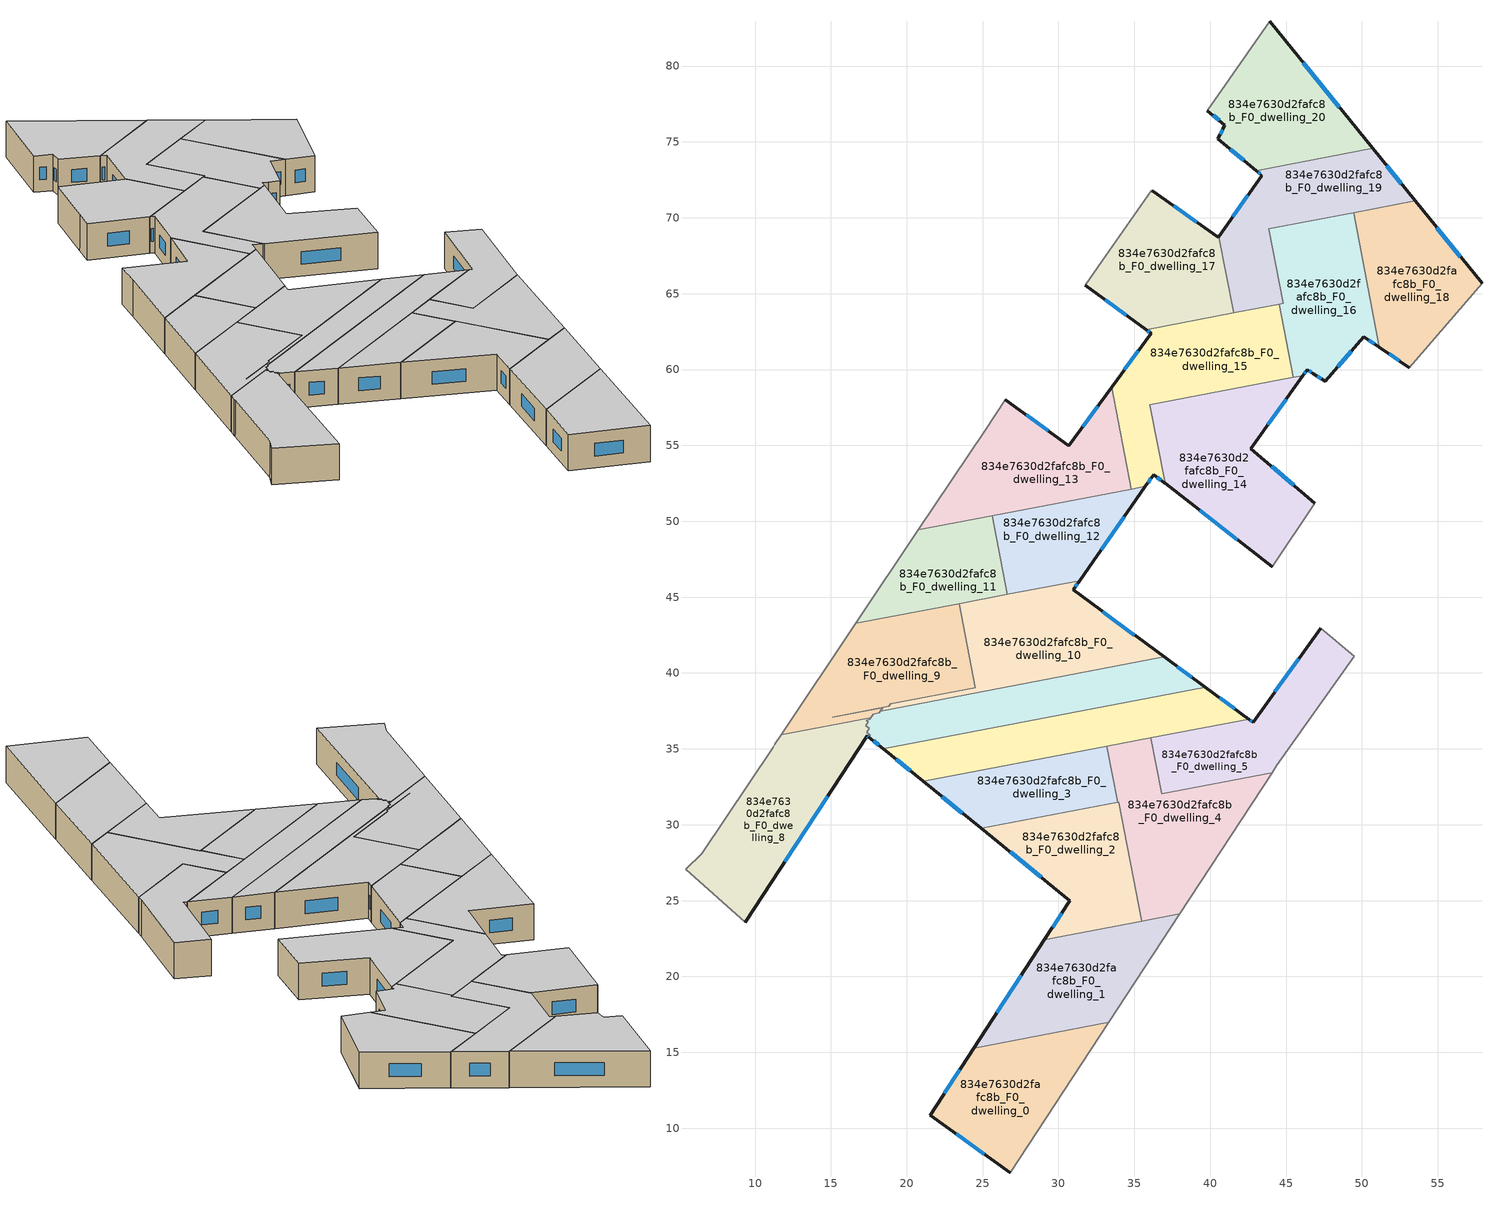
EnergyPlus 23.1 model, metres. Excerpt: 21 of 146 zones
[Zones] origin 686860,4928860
834e7630d2fafc8b_F0_dwelling_0
 floor ground (EU_floor_Construction): 33.31,16.98 26.82,7.06 21.54,10.86 24.41,15.28 z0
 wall outside (EU_wall_Construction): 24.41,15.28 21.54,10.86 26.82,7.06 z0:3
 wall to 834e7630d2fafc8b_F0_dwelling_1 (EU_wall_Construction): 33.31,16.98 24.41,15.28 z0:3
 wall adiabatic (EU_wall_Construction): 26.82,7.06 33.31,16.98 z0:3
 window (EU_Window_Construction): 23.26,9.63 25.1,8.3 / 23.48,13.84 22.47,12.3 z0.98:2.02
 ceiling to 834e7630d2fafc8b_F1_dwelling_0 (EU_floor_Construction): 26.82,7.06 33.31,16.98 24.41,15.28 21.54,10.86 z3
834e7630d2fafc8b_F0_dwelling_1
 floor ground (EU_floor_Construction): 37.99,24.13 33.31,16.98 24.41,15.28 29.07,22.42 z0
 wall outside (EU_wall_Construction): 29.07,22.42 24.41,15.28 z0:3
 wall adiabatic (EU_wall_Construction): 33.31,16.98 37.99,24.13 z0:3
 wall to 834e7630d2fafc8b_F0_dwelling_2 (EU_wall_Construction): 35.47,23.65 29.07,22.42 z0:3
 wall to 834e7630d2fafc8b_F0_dwelling_4 (EU_wall_Construction): 37.99,24.13 35.47,23.65 z0:3
 window (EU_Window_Construction): 27.55,20.1 25.93,17.6 z0.98:2.02
 ceiling to 834e7630d2fafc8b_F1_dwelling_1 (EU_floor_Construction): 33.31,16.98 37.99,24.13 29.07,22.42 24.41,15.28 z3
834e7630d2fafc8b_F0_dwelling_10
 floor ground (EU_floor_Construction): 36.95,41.07 18.26,37.49 18.42,37.72 15.1,37.08 18.83,37.8 18.94,37.97 24.52,39.04 23.46,44.57 31.39,46.09 30.96,45.47 z0
 wall outside (EU_wall_Construction): 36.95,41.07 30.96,45.47 31.39,46.09 z0:3
 wall to 834e7630d2fafc8b_F0_dwelling_9 (EU_wall_Construction): 23.46,44.57 24.52,39.04 18.94,37.97 18.83,37.8 15.1,37.08 18.42,37.72 18.26,37.49 z0:3
 wall to 834e7630d2fafc8b_F0_dwelling_7 (EU_wall_Construction): 18.26,37.49 36.95,41.07 z0:3
 wall to 834e7630d2fafc8b_F0_dwelling_12 (EU_wall_Construction): 31.39,46.09 26.63,45.18 z0:3
 wall to 834e7630d2fafc8b_F0_dwelling_11 (EU_wall_Construction): 26.63,45.18 23.46,44.57 z0:3
 window (EU_Window_Construction): 31.1,45.67 31.25,45.89 / 35,42.5 32.91,44.04 z0.98:2.02
 ceiling to 834e7630d2fafc8b_F1_dwelling_10 (EU_floor_Construction): 36.95,41.07 30.96,45.47 31.39,46.09 23.46,44.57 24.52,39.04 18.94,37.97 18.83,37.8 15.1,37.08 18.42,37.72 18.26,37.49 z3
834e7630d2fafc8b_F0_dwelling_11
 floor ground (EU_floor_Construction): 25.64,50.37 26.63,45.18 16.65,43.27 20.77,49.43 z0
 wall adiabatic (EU_wall_Construction): 20.77,49.43 16.65,43.27 z0:3
 wall to 834e7630d2fafc8b_F0_dwelling_12 (EU_wall_Construction): 26.63,45.18 25.64,50.37 z0:3
 wall to 834e7630d2fafc8b_F0_dwelling_9 (EU_wall_Construction): 16.65,43.27 23.46,44.57 z0:3
 wall to 834e7630d2fafc8b_F0_dwelling_13 (EU_wall_Construction): 25.64,50.37 20.77,49.43 z0:3
 ceiling to 834e7630d2fafc8b_F1_dwelling_11 (EU_floor_Construction): 26.63,45.18 25.64,50.37 20.77,49.43 16.65,43.27 z3
834e7630d2fafc8b_F0_dwelling_12
 floor ground (EU_floor_Construction): 35.73,52.3 31.39,46.09 26.63,45.18 25.64,50.37 z0
 wall outside (EU_wall_Construction): 31.39,46.09 35.73,52.3 z0:3
 wall to 834e7630d2fafc8b_F0_dwelling_15 (EU_wall_Construction): 35.73,52.3 34.78,52.12 z0:3
 wall to 834e7630d2fafc8b_F0_dwelling_13 (EU_wall_Construction): 34.79,52.12 25.64,50.37 z0:3
 window (EU_Window_Construction): 32.8,48.11 34.32,50.28 z0.98:2.02
 ceiling to 834e7630d2fafc8b_F1_dwelling_12 (EU_floor_Construction): 31.39,46.09 35.73,52.3 25.64,50.37 26.63,45.18 z3
834e7630d2fafc8b_F0_dwelling_13
 floor ground (EU_floor_Construction): 33.5,58.83 34.79,52.12 20.77,49.43 25.16,56 26.5,58.02 30.69,54.97 z0
 wall outside (EU_wall_Construction): 33.5,58.83 30.69,54.97 26.5,58.02 z0:3
 wall adiabatic (EU_wall_Construction): 26.5,58.02 25.16,56 20.77,49.43 z0:3
 wall to 834e7630d2fafc8b_F0_dwelling_15 (EU_wall_Construction): 34.79,52.12 33.5,58.83 z0:3
 window (EU_Window_Construction): 29.33,55.96 27.86,57.03 / 32.59,57.57 31.6,56.23 z0.98:2.02
 ceiling to 834e7630d2fafc8b_F1_dwelling_13 (EU_floor_Construction): 34.79,52.12 33.5,58.83 30.69,54.97 26.5,58.02 25.16,56 20.77,49.43 z3
834e7630d2fafc8b_F0_dwelling_14
 floor ground (EU_floor_Construction): 46.11,59.6 42.68,54.79 46.88,51.18 44.09,47.01 37.02,52.49 36.03,57.67 z0
 wall outside (EU_wall_Construction): 37.02,52.49 44.09,47.01 / 46.88,51.18 42.68,54.79 46.11,59.6 z0:3
 wall adiabatic (EU_wall_Construction): 44.09,47.01 46.88,51.18 z0:3
 wall to 834e7630d2fafc8b_F0_dwelling_15 (EU_wall_Construction): 45.48,59.48 36.03,57.67 37.02,52.49 z0:3
 wall to 834e7630d2fafc8b_F0_dwelling_16 (EU_wall_Construction): 46.11,59.6 45.48,59.48 z0:3
 window (EU_Window_Construction): 39.32,50.71 41.79,48.79 / 43.79,56.35 44.99,58.04 / 45.51,52.36 44.04,53.62 z0.98:2.02
 ceiling to 834e7630d2fafc8b_F1_dwelling_14 (EU_floor_Construction): 44.09,47.01 46.88,51.18 42.68,54.79 46.11,59.6 36.03,57.67 37.02,52.49 z3
834e7630d2fafc8b_F0_dwelling_15
 floor ground (EU_floor_Construction): 44.55,64.31 45.48,59.48 36.03,57.67 37.02,52.49 36.96,52.53 36.27,53.07 35.73,52.3 34.79,52.12 33.5,58.83 36.1,62.39 35.77,62.63 z0
 wall outside (EU_wall_Construction): 35.73,52.3 36.27,53.07 36.96,52.53 37.02,52.49 / 35.77,62.63 36.1,62.39 33.5,58.83 z0:3
 wall to 834e7630d2fafc8b_F0_dwelling_16 (EU_wall_Construction): 45.48,59.48 44.55,64.31 z0:3
 wall to 834e7630d2fafc8b_F0_dwelling_17 (EU_wall_Construction): 41.53,63.73 35.77,62.63 z0:3
 wall to 834e7630d2fafc8b_F0_dwelling_19 (EU_wall_Construction): 44.55,64.31 41.73,63.77 41.53,63.73 z0:3
 window (EU_Window_Construction): 36.49,52.9 36.74,52.71 / 35.9,52.55 36.09,52.82 / 35.25,61.23 34.35,59.99 / 35.88,62.55 35.99,62.47 z0.98:2.02
 ceiling to 834e7630d2fafc8b_F1_dwelling_15 (EU_floor_Construction): 45.48,59.48 44.55,64.31 35.77,62.63 36.1,62.39 33.5,58.83 34.79,52.12 35.73,52.3 36.27,53.07 36.96,52.53 37.02,52.49 36.03,57.67 z3
834e7630d2fafc8b_F0_dwelling_16
 floor ground (EU_floor_Construction): 49.45,70.33 51.15,61.46 50.13,62.15 47.58,59.22 46.8,59.73 46.39,59.99 46.11,59.6 45.48,59.48 44.55,64.31 44.8,64.36 43.86,69.26 z0
 wall outside (EU_wall_Construction): 46.11,59.6 46.39,59.99 46.8,59.73 47.58,59.22 50.13,62.15 51.15,61.46 z0:3
 wall to 834e7630d2fafc8b_F0_dwelling_18 (EU_wall_Construction): 51.15,61.46 49.45,70.33 z0:3
 wall to 834e7630d2fafc8b_F0_dwelling_19 (EU_wall_Construction): 49.45,70.33 43.86,69.26 44.8,64.36 44.55,64.31 z0:3
 window (EU_Window_Construction): 50.46,61.93 50.82,61.68 / 48.41,60.17 49.3,61.2 / 47.05,59.56 47.32,59.39 / 46.52,59.91 46.66,59.82 / 46.2,59.73 46.3,59.86 z0.98:2.02
 ceiling to 834e7630d2fafc8b_F1_dwelling_16 (EU_floor_Construction): 51.15,61.46 49.45,70.33 43.86,69.26 44.8,64.36 44.55,64.31 45.48,59.48 46.11,59.6 46.39,59.99 46.8,59.73 47.58,59.22 50.13,62.15 z3
834e7630d2fafc8b_F0_dwelling_17
 floor ground (EU_floor_Construction): 40.57,68.76 41.53,63.73 35.77,62.63 31.77,65.55 32.9,67.16 36.11,71.77 36.14,71.81 36.18,71.78 40.54,68.71 z0
 wall outside (EU_wall_Construction): 40.57,68.76 40.54,68.71 36.18,71.78 / 31.77,65.55 35.77,62.63 z0:3
 wall adiabatic (EU_wall_Construction): 36.18,71.78 36.14,71.81 36.11,71.77 32.9,67.16 31.77,65.55 z0:3
 wall to 834e7630d2fafc8b_F0_dwelling_19 (EU_wall_Construction): 41.53,63.73 40.57,68.76 z0:3
 window (EU_Window_Construction): 39.12,69.71 37.6,70.78 / 33.07,64.6 34.47,63.58 z0.98:2.02
 ceiling to 834e7630d2fafc8b_F1_dwelling_17 (EU_floor_Construction): 41.53,63.73 40.57,68.76 40.54,68.71 36.18,71.78 36.14,71.81 36.11,71.77 32.9,67.16 31.77,65.55 35.77,62.63 z3
834e7630d2fafc8b_F0_dwelling_18
 floor ground (EU_floor_Construction): 53.51,71.11 57.91,65.67 53.1,60.13 51.15,61.46 49.45,70.33 z0
 wall outside (EU_wall_Construction): 51.15,61.46 53.1,60.13 / 57.91,65.67 53.51,71.11 z0:3
 wall adiabatic (EU_wall_Construction): 53.1,60.13 57.91,65.67 z0:3
 wall to 834e7630d2fafc8b_F0_dwelling_19 (EU_wall_Construction): 53.51,71.11 49.45,70.33 z0:3
 window (EU_Window_Construction): 51.78,61.03 52.46,60.56 / 56.48,67.44 54.94,69.34 z0.98:2.02
 ceiling to 834e7630d2fafc8b_F1_dwelling_18 (EU_floor_Construction): 53.1,60.13 57.91,65.67 53.51,71.11 49.45,70.33 51.15,61.46 z3
834e7630d2fafc8b_F0_dwelling_19
 floor ground (EU_floor_Construction): 50.71,74.57 53.51,71.11 43.86,69.26 44.8,64.36 41.73,63.77 41.53,63.73 40.57,68.76 43.41,72.78 43.03,73.1 z0
 wall outside (EU_wall_Construction): 43.03,73.1 43.41,72.78 40.57,68.76 / 53.51,71.11 50.71,74.57 z0:3
 wall to 834e7630d2fafc8b_F0_dwelling_20 (EU_wall_Construction): 50.71,74.57 43.03,73.1 z0:3
 window (EU_Window_Construction): 43.16,72.99 43.29,72.88 / 52.6,72.23 51.62,73.44 / 42.49,71.47 41.49,70.07 z0.98:2.02
 ceiling to 834e7630d2fafc8b_F1_dwelling_19 (EU_floor_Construction): 53.51,71.11 50.71,74.57 43.03,73.1 43.41,72.78 40.57,68.76 41.53,63.73 41.73,63.77 44.8,64.36 43.86,69.26 z3
834e7630d2fafc8b_F0_dwelling_2
 floor ground (EU_floor_Construction): 33.97,31.5 35.47,23.65 29.07,22.42 30.75,25 24.9,29.76 z0
 wall outside (EU_wall_Construction): 24.9,29.76 30.75,25 29.07,22.42 z0:3
 wall to 834e7630d2fafc8b_F0_dwelling_4 (EU_wall_Construction): 35.47,23.65 33.97,31.5 33.89,31.48 z0:3
 wall to 834e7630d2fafc8b_F0_dwelling_3 (EU_wall_Construction): 33.89,31.48 24.9,29.76 z0:3
 window (EU_Window_Construction): 30.2,24.16 29.61,23.26 / 26.8,28.21 28.85,26.55 z0.98:2.02
 ceiling to 834e7630d2fafc8b_F1_dwelling_2 (EU_floor_Construction): 35.47,23.65 33.97,31.5 24.9,29.76 30.75,25 29.07,22.42 z3
834e7630d2fafc8b_F0_dwelling_20
 floor ground (EU_floor_Construction): 43.93,82.95 50.71,74.57 43.03,73.1 40.51,75.21 40.96,76.1 39.81,77.06 z0
 wall outside (EU_wall_Construction): 50.71,74.57 43.93,82.95 / 39.81,77.06 40.96,76.1 40.51,75.21 43.03,73.1 z0:3
 wall adiabatic (EU_wall_Construction): 43.93,82.95 39.81,77.06 z0:3
 window (EU_Window_Construction): 48.51,77.29 46.13,80.23 / 41.33,74.52 42.21,73.78 / 40.81,75.81 40.66,75.5 / 40.18,76.75 40.59,76.41 z0.98:2.02
 ceiling to 834e7630d2fafc8b_F1_dwelling_20 (EU_floor_Construction): 50.71,74.57 43.93,82.95 39.81,77.06 40.96,76.1 40.51,75.21 43.03,73.1 z3
834e7630d2fafc8b_F0_dwelling_3
 floor ground (EU_floor_Construction): 33.19,35.17 33.89,31.48 24.9,29.76 21.1,32.85 z0
 wall outside (EU_wall_Construction): 21.1,32.85 24.9,29.76 z0:3
 wall to 834e7630d2fafc8b_F0_dwelling_4 (EU_wall_Construction): 33.89,31.48 33.19,35.17 z0:3
 wall to 834e7630d2fafc8b_F0_dwelling_6 (EU_wall_Construction): 33.19,35.17 21.1,32.85 z0:3
 window (EU_Window_Construction): 22.34,31.85 23.67,30.77 z0.98:2.02
 ceiling to 834e7630d2fafc8b_F1_dwelling_3 (EU_floor_Construction): 33.89,31.48 33.19,35.17 21.1,32.85 24.9,29.76 z3
834e7630d2fafc8b_F0_dwelling_4
 floor ground (EU_floor_Construction): 44.08,33.43 37.99,24.13 35.47,23.65 33.97,31.5 33.89,31.48 33.19,35.17 36.09,35.72 36.8,32.04 z0
 wall to 834e7630d2fafc8b_F0_dwelling_5 (EU_wall_Construction): 44.08,33.43 36.8,32.04 36.09,35.72 z0:3
 wall adiabatic (EU_wall_Construction): 37.99,24.13 44.08,33.43 z0:3
 wall to 834e7630d2fafc8b_F0_dwelling_6 (EU_wall_Construction): 36.09,35.72 33.19,35.17 z0:3
 ceiling to 834e7630d2fafc8b_F1_dwelling_4 (EU_floor_Construction): 37.99,24.13 44.08,33.43 36.8,32.04 36.09,35.72 33.19,35.17 33.89,31.48 33.97,31.5 35.47,23.65 z3
834e7630d2fafc8b_F0_dwelling_5
 floor ground (EU_floor_Construction): 49.5,41.11 44.4,33.91 44.08,33.43 36.8,32.04 36.09,35.72 42.54,36.96 42.82,36.75 47.27,42.96 z0
 wall outside (EU_wall_Construction): 47.27,42.96 42.82,36.75 42.54,36.96 z0:3
 wall adiabatic (EU_wall_Construction): 44.08,33.43 44.4,33.91 49.5,41.11 47.27,42.96 z0:3
 wall to 834e7630d2fafc8b_F0_dwelling_6 (EU_wall_Construction): 42.54,36.96 36.09,35.72 z0:3
 window (EU_Window_Construction): 42.73,36.82 42.63,36.89 / 45.82,40.94 44.27,38.77 z0.98:2.02
 ceiling to 834e7630d2fafc8b_F1_dwelling_5 (EU_floor_Construction): 44.4,33.91 49.5,41.11 47.27,42.96 42.82,36.75 42.54,36.96 36.09,35.72 36.8,32.04 44.08,33.43 z3
834e7630d2fafc8b_F0_dwelling_6
 floor ground (EU_floor_Construction): 42.54,36.96 21.1,32.85 18.46,35 39.68,39.06 z0
 wall outside (EU_wall_Construction): 42.54,36.96 39.68,39.06 / 18.46,35 21.1,32.85 z0:3
 wall to 834e7630d2fafc8b_F0_dwelling_7 (EU_wall_Construction): 39.68,39.06 18.46,35 z0:3
 window (EU_Window_Construction): 41.61,37.64 40.61,38.38 / 19.32,34.3 20.24,33.55 z0.98:2.02
 ceiling to 834e7630d2fafc8b_F1_dwelling_6 (EU_floor_Construction): 42.54,36.96 39.68,39.06 18.46,35 21.1,32.85 z3
834e7630d2fafc8b_F0_dwelling_7
 floor ground (EU_floor_Construction): 39.68,39.06 18.46,35 17.51,35.78 17.59,35.9 17.35,36.09 17.52,36.35 17.29,36.54 17.45,36.79 17.32,36.9 17.55,36.94 17.78,37.29 18.19,37.37 18.26,37.49 36.95,41.07 z0
 wall outside (EU_wall_Construction): 39.68,39.06 36.95,41.07 / 17.51,35.78 18.46,35 z0:3
 wall to 834e7630d2fafc8b_F0_dwelling_8 (EU_wall_Construction): 17.63,37.06 17.55,36.94 17.32,36.9 17.45,36.79 17.29,36.54 17.52,36.35 17.35,36.09 17.59,35.9 17.51,35.78 z0:3
 wall to 834e7630d2fafc8b_F0_dwelling_9 (EU_wall_Construction): 18.26,37.49 18.19,37.37 17.78,37.29 17.63,37.06 z0:3
 window (EU_Window_Construction): 38.79,39.71 37.84,40.41 / 17.82,35.52 18.15,35.25 z0.98:2.02
 ceiling to 834e7630d2fafc8b_F1_dwelling_7 (EU_floor_Construction): 39.68,39.06 36.95,41.07 18.26,37.49 18.19,37.37 17.78,37.29 17.55,36.94 17.32,36.9 17.45,36.79 17.29,36.54 17.52,36.35 17.35,36.09 17.59,35.9 17.51,35.78 18.46,35 z3
834e7630d2fafc8b_F0_dwelling_8
 floor ground (EU_floor_Construction): 17.63,37.06 17.55,36.94 17.32,36.9 17.45,36.79 17.29,36.54 17.52,36.35 17.35,36.09 17.59,35.9 17.51,35.78 17.39,35.87 9.36,23.57 5.42,27.07 6.5,28.08 11.2,35.12 11.32,35.29 11.74,35.93 z0
 wall outside (EU_wall_Construction): 9.36,23.57 17.39,35.87 17.51,35.78 z0:3
 wall adiabatic (EU_wall_Construction): 11.74,35.93 11.32,35.29 11.2,35.12 6.5,28.08 5.42,27.07 9.36,23.57 z0:3
 wall to 834e7630d2fafc8b_F0_dwelling_9 (EU_wall_Construction): 17.63,37.06 11.74,35.93 z0:3
 window (EU_Window_Construction): 17.43,35.84 17.47,35.81 / 11.97,27.57 14.78,31.87 z0.98:2.02
 ceiling to 834e7630d2fafc8b_F1_dwelling_8 (EU_floor_Construction): 9.36,23.57 17.39,35.87 17.51,35.78 17.59,35.9 17.35,36.09 17.52,36.35 17.29,36.54 17.45,36.79 17.32,36.9 17.55,36.94 17.63,37.06 11.74,35.93 11.32,35.29 11.2,35.12 6.5,28.08 5.42,27.07 z3
834e7630d2fafc8b_F0_dwelling_9
 floor ground (EU_floor_Construction): 23.46,44.57 24.52,39.04 18.94,37.97 18.83,37.8 15.1,37.08 18.42,37.72 18.19,37.37 17.78,37.29 17.63,37.06 11.74,35.93 16.65,43.27 z0
 wall adiabatic (EU_wall_Construction): 16.65,43.27 11.74,35.93 z0:3
 ceiling to 834e7630d2fafc8b_F1_dwelling_9 (EU_floor_Construction): 24.52,39.04 23.46,44.57 16.65,43.27 11.74,35.93 17.63,37.06 17.78,37.29 18.19,37.37 18.42,37.72 15.1,37.08 18.83,37.8 18.94,37.97 z3
[Building]
EU S2 Campaign: North Axis=0; Terrain=City; Solar Distribution=FullExterior
[Site:Location]
Bologna: Latitude=44.5; Longitude=11.25; Time Zone=1; Elevation=37
[SizingPeriod:WeatherFileDays]
AnnualSizingPeriod: Begin Month=1; Begin Day of Month=1; End Month=12; End Day of Month=31; Day of Week for Start Day=Monday; Use Weather File Daylight Saving Period=No; Use Weather File Rain and Snow Indicators=No
[MATERIAL]
EU_InternalMass_Material: Roughness=MediumRough; Thickness=0.1; Conductivity=1; Density=1800; Specific Heat=900; Thermal Absorptance=0.9; Solar Absorptance=0.7; Visible Absorptance=0.7
[MATERIAL:NOMASS] Roughness=MediumRough; Thermal Absorptance=0.9; Solar Absorptance=0.7; Visible Absorptance=0.7
Name | Thermal Resistance
EU_wall_NoMass | 0.905828
EU_floor_NoMass | 0.67114
[WINDOWMATERIAL:SIMPLEGLAZINGSYSTEM]
EU_Window_SimpleGlazing: UFactor=4.52486; Solar Heat Gain Coefficient=0.85; Visible Transmittance=0.85
[CONSTRUCTION]
EU_wall_Construction: EU_wall_NoMass
EU_floor_Construction: EU_floor_NoMass
EU_Window_Construction: EU_Window_SimpleGlazing
EU_InternalMass_Construction: EU_InternalMass_Material
[ZONE] Type=1; Multiplier=1; Ceiling Height=autocalculate; Floor Area=autocalculate; Part of Total Floor Area=Yes
Name | Volume
834e7630d2fafc8b_F0_dwelling_0 | 167.116
834e7630d2fafc8b_F0_dwelling_1 | 167.156
834e7630d2fafc8b_F0_dwelling_10 | 183.51
834e7630d2fafc8b_F0_dwelling_11; 834e7630d2fafc8b_F0_dwelling_12 | 119.741
834e7630d2fafc8b_F0_dwelling_13 | 192.375
834e7630d2fafc8b_F0_dwelling_14 | 222.408
834e7630d2fafc8b_F0_dwelling_15 | 192.385
834e7630d2fafc8b_F0_dwelling_16 | 164.728
834e7630d2fafc8b_F0_dwelling_17 | 163.993
834e7630d2fafc8b_F0_dwelling_18 | 164.744
834e7630d2fafc8b_F0_dwelling_19 | 170.244
834e7630d2fafc8b_F0_dwelling_2 | 154.222
834e7630d2fafc8b_F0_dwelling_20 | 167.125
834e7630d2fafc8b_F0_dwelling_3 | 120.756
834e7630d2fafc8b_F0_dwelling_4 | 187.524
834e7630d2fafc8b_F0_dwelling_5 | 154.05
834e7630d2fafc8b_F0_dwelling_6 | 169.698
834e7630d2fafc8b_F0_dwelling_7 | 156.286
834e7630d2fafc8b_F0_dwelling_8 | 195.521
834e7630d2fafc8b_F0_dwelling_9 | 176.445
[INTERNALMASS] Construction=EU_InternalMass_Construction
Name | Zone or ZoneList | Surface Area
834e7630d2fafc8b_F0_dwelling_0_EU_InternalMass | 834e7630d2fafc8b_F0_dwelling_0 | 55.7056
834e7630d2fafc8b_F0_dwelling_1_EU_InternalMass | 834e7630d2fafc8b_F0_dwelling_1 | 55.7185
834e7630d2fafc8b_F0_dwelling_2_EU_InternalMass | 834e7630d2fafc8b_F0_dwelling_2 | 51.4087
834e7630d2fafc8b_F0_dwelling_3_EU_InternalMass | 834e7630d2fafc8b_F0_dwelling_3 | 40.2547
834e7630d2fafc8b_F0_dwelling_4_EU_InternalMass | 834e7630d2fafc8b_F0_dwelling_4 | 62.5079
834e7630d2fafc8b_F0_dwelling_5_EU_InternalMass | 834e7630d2fafc8b_F0_dwelling_5 | 51.3481
834e7630d2fafc8b_F0_dwelling_6_EU_InternalMass | 834e7630d2fafc8b_F0_dwelling_6 | 56.5643
834e7630d2fafc8b_F0_dwelling_7_EU_InternalMass | 834e7630d2fafc8b_F0_dwelling_7 | 52.0981
834e7630d2fafc8b_F0_dwelling_8_EU_InternalMass | 834e7630d2fafc8b_F0_dwelling_8 | 65.1701
834e7630d2fafc8b_F0_dwelling_9_EU_InternalMass | 834e7630d2fafc8b_F0_dwelling_9 | 58.8126
834e7630d2fafc8b_F0_dwelling_10_EU_InternalMass | 834e7630d2fafc8b_F0_dwelling_10 | 61.172
834e7630d2fafc8b_F0_dwelling_11_EU_InternalMass | 834e7630d2fafc8b_F0_dwelling_11 | 39.9137
834e7630d2fafc8b_F0_dwelling_12_EU_InternalMass | 834e7630d2fafc8b_F0_dwelling_12 | 39.9132
834e7630d2fafc8b_F0_dwelling_13_EU_InternalMass | 834e7630d2fafc8b_F0_dwelling_13 | 64.1222
834e7630d2fafc8b_F0_dwelling_14_EU_InternalMass | 834e7630d2fafc8b_F0_dwelling_14 | 74.1361
834e7630d2fafc8b_F0_dwelling_15_EU_InternalMass | 834e7630d2fafc8b_F0_dwelling_15 | 64.1271
834e7630d2fafc8b_F0_dwelling_16_EU_InternalMass | 834e7630d2fafc8b_F0_dwelling_16 | 54.9099
834e7630d2fafc8b_F0_dwelling_17_EU_InternalMass | 834e7630d2fafc8b_F0_dwelling_17 | 54.6657
834e7630d2fafc8b_F0_dwelling_18_EU_InternalMass | 834e7630d2fafc8b_F0_dwelling_18 | 54.9152
834e7630d2fafc8b_F0_dwelling_19_EU_InternalMass | 834e7630d2fafc8b_F0_dwelling_19 | 56.7516
834e7630d2fafc8b_F0_dwelling_20_EU_InternalMass | 834e7630d2fafc8b_F0_dwelling_20 | 55.7085
[OTHEREQUIPMENT] Fuel Type=Electricity; Design Level Calculation Method=Watts/Area; Power per Zone Floor Area=1; Fraction Latent=0; Fraction Radiant=0; Fraction Lost=0; Carbon Dioxide Generation Rate=0; EndUse Subcategory=EU_Step8_InternalGains
Name | Zone or ZoneList or Space or SpaceList | Schedule
EU_Step8_InternalGain_834e7630d2fafc8b_F0_dwelling_0_f000 | 834e7630d2fafc8b_F0_dwelling_0 | EU_Step8_GainSchedule_834e7630d2fafc8b_F0_dwelling_0_f000
EU_Step8_InternalGain_834e7630d2fafc8b_F0_dwelling_1_f000 | 834e7630d2fafc8b_F0_dwelling_1 | EU_Step8_GainSchedule_834e7630d2fafc8b_F0_dwelling_1_f000
EU_Step8_InternalGain_834e7630d2fafc8b_F0_dwelling_2_f000 | 834e7630d2fafc8b_F0_dwelling_2 | EU_Step8_GainSchedule_834e7630d2fafc8b_F0_dwelling_2_f000
EU_Step8_InternalGain_834e7630d2fafc8b_F0_dwelling_3_f000 | 834e7630d2fafc8b_F0_dwelling_3 | EU_Step8_GainSchedule_834e7630d2fafc8b_F0_dwelling_3_f000
EU_Step8_InternalGain_834e7630d2fafc8b_F0_dwelling_4_f000 | 834e7630d2fafc8b_F0_dwelling_4 | EU_Step8_GainSchedule_834e7630d2fafc8b_F0_dwelling_4_f000
EU_Step8_InternalGain_834e7630d2fafc8b_F0_dwelling_5_f000 | 834e7630d2fafc8b_F0_dwelling_5 | EU_Step8_GainSchedule_834e7630d2fafc8b_F0_dwelling_5_f000
EU_Step8_InternalGain_834e7630d2fafc8b_F0_dwelling_6_f000 | 834e7630d2fafc8b_F0_dwelling_6 | EU_Step8_GainSchedule_834e7630d2fafc8b_F0_dwelling_6_f000
EU_Step8_InternalGain_834e7630d2fafc8b_F0_dwelling_7_f000 | 834e7630d2fafc8b_F0_dwelling_7 | EU_Step8_GainSchedule_834e7630d2fafc8b_F0_dwelling_7_f000
EU_Step8_InternalGain_834e7630d2fafc8b_F0_dwelling_8_f000 | 834e7630d2fafc8b_F0_dwelling_8 | EU_Step8_GainSchedule_834e7630d2fafc8b_F0_dwelling_8_f000
EU_Step8_InternalGain_834e7630d2fafc8b_F0_dwelling_9_f000 | 834e7630d2fafc8b_F0_dwelling_9 | EU_Step8_GainSchedule_834e7630d2fafc8b_F0_dwelling_9_f000
EU_Step8_InternalGain_834e7630d2fafc8b_F0_dwelling_10_f000 | 834e7630d2fafc8b_F0_dwelling_10 | EU_Step8_GainSchedule_834e7630d2fafc8b_F0_dwelling_10_f000
EU_Step8_InternalGain_834e7630d2fafc8b_F0_dwelling_11_f000 | 834e7630d2fafc8b_F0_dwelling_11 | EU_Step8_GainSchedule_834e7630d2fafc8b_F0_dwelling_11_f000
EU_Step8_InternalGain_834e7630d2fafc8b_F0_dwelling_12_f000 | 834e7630d2fafc8b_F0_dwelling_12 | EU_Step8_GainSchedule_834e7630d2fafc8b_F0_dwelling_12_f000
EU_Step8_InternalGain_834e7630d2fafc8b_F0_dwelling_13_f000 | 834e7630d2fafc8b_F0_dwelling_13 | EU_Step8_GainSchedule_834e7630d2fafc8b_F0_dwelling_13_f000
EU_Step8_InternalGain_834e7630d2fafc8b_F0_dwelling_14_f000 | 834e7630d2fafc8b_F0_dwelling_14 | EU_Step8_GainSchedule_834e7630d2fafc8b_F0_dwelling_14_f000
EU_Step8_InternalGain_834e7630d2fafc8b_F0_dwelling_15_f000 | 834e7630d2fafc8b_F0_dwelling_15 | EU_Step8_GainSchedule_834e7630d2fafc8b_F0_dwelling_15_f000
EU_Step8_InternalGain_834e7630d2fafc8b_F0_dwelling_16_f000 | 834e7630d2fafc8b_F0_dwelling_16 | EU_Step8_GainSchedule_834e7630d2fafc8b_F0_dwelling_16_f000
EU_Step8_InternalGain_834e7630d2fafc8b_F0_dwelling_17_f000 | 834e7630d2fafc8b_F0_dwelling_17 | EU_Step8_GainSchedule_834e7630d2fafc8b_F0_dwelling_17_f000
EU_Step8_InternalGain_834e7630d2fafc8b_F0_dwelling_18_f000 | 834e7630d2fafc8b_F0_dwelling_18 | EU_Step8_GainSchedule_834e7630d2fafc8b_F0_dwelling_18_f000
EU_Step8_InternalGain_834e7630d2fafc8b_F0_dwelling_19_f000 | 834e7630d2fafc8b_F0_dwelling_19 | EU_Step8_GainSchedule_834e7630d2fafc8b_F0_dwelling_19_f000
EU_Step8_InternalGain_834e7630d2fafc8b_F0_dwelling_20_f000 | 834e7630d2fafc8b_F0_dwelling_20 | EU_Step8_GainSchedule_834e7630d2fafc8b_F0_dwelling_20_f000
[ZONEVENTILATION:DESIGNFLOWRATE] Schedule=EU_AlwaysOn; Design Flow Rate Calculation Method=AirChanges/Hour; Air Changes per Hour=0.73129; Ventilation Type=Natural; Fan Pressure Rise=0; Fan Total Efficiency=1; Constant Term Coefficient=1; Temperature Term Coefficient=0; Velocity Term Coefficient=0; Velocity Squared Term Coefficient=0; Minimum Indoor Temperature=-100; Maximum Indoor Temperature=100; Delta Temperature=-100; Minimum Outdoor Temperature=-100; Maximum Outdoor Temperature=100; Maximum Wind Speed=40
Name | Zone or ZoneList or Space or SpaceList
EU_ConstantAir_834e7630d2fafc8b_F0_dwelling_0 | 834e7630d2fafc8b_F0_dwelling_0
EU_ConstantAir_834e7630d2fafc8b_F0_dwelling_1 | 834e7630d2fafc8b_F0_dwelling_1
EU_ConstantAir_834e7630d2fafc8b_F0_dwelling_2 | 834e7630d2fafc8b_F0_dwelling_2
EU_ConstantAir_834e7630d2fafc8b_F0_dwelling_3 | 834e7630d2fafc8b_F0_dwelling_3
EU_ConstantAir_834e7630d2fafc8b_F0_dwelling_4 | 834e7630d2fafc8b_F0_dwelling_4
EU_ConstantAir_834e7630d2fafc8b_F0_dwelling_5 | 834e7630d2fafc8b_F0_dwelling_5
EU_ConstantAir_834e7630d2fafc8b_F0_dwelling_6 | 834e7630d2fafc8b_F0_dwelling_6
EU_ConstantAir_834e7630d2fafc8b_F0_dwelling_7 | 834e7630d2fafc8b_F0_dwelling_7
EU_ConstantAir_834e7630d2fafc8b_F0_dwelling_8 | 834e7630d2fafc8b_F0_dwelling_8
EU_ConstantAir_834e7630d2fafc8b_F0_dwelling_9 | 834e7630d2fafc8b_F0_dwelling_9
EU_ConstantAir_834e7630d2fafc8b_F0_dwelling_10 | 834e7630d2fafc8b_F0_dwelling_10
EU_ConstantAir_834e7630d2fafc8b_F0_dwelling_11 | 834e7630d2fafc8b_F0_dwelling_11
EU_ConstantAir_834e7630d2fafc8b_F0_dwelling_12 | 834e7630d2fafc8b_F0_dwelling_12
EU_ConstantAir_834e7630d2fafc8b_F0_dwelling_13 | 834e7630d2fafc8b_F0_dwelling_13
EU_ConstantAir_834e7630d2fafc8b_F0_dwelling_14 | 834e7630d2fafc8b_F0_dwelling_14
EU_ConstantAir_834e7630d2fafc8b_F0_dwelling_15 | 834e7630d2fafc8b_F0_dwelling_15
EU_ConstantAir_834e7630d2fafc8b_F0_dwelling_16 | 834e7630d2fafc8b_F0_dwelling_16
EU_ConstantAir_834e7630d2fafc8b_F0_dwelling_17 | 834e7630d2fafc8b_F0_dwelling_17
EU_ConstantAir_834e7630d2fafc8b_F0_dwelling_18 | 834e7630d2fafc8b_F0_dwelling_18
EU_ConstantAir_834e7630d2fafc8b_F0_dwelling_19 | 834e7630d2fafc8b_F0_dwelling_19
EU_ConstantAir_834e7630d2fafc8b_F0_dwelling_20 | 834e7630d2fafc8b_F0_dwelling_20
[HVACTEMPLATE:THERMOSTAT] Constant Heating Setpoint=20; Constant Cooling Setpoint=50
EU_HeatOnly_834e7630d2fafc8b_F0_dwelling_0; EU_HeatOnly_834e7630d2fafc8b_F0_dwelling_1; EU_HeatOnly_834e7630d2fafc8b_F0_dwelling_2; EU_HeatOnly_834e7630d2fafc8b_F0_dwelling_3; EU_HeatOnly_834e7630d2fafc8b_F0_dwelling_4; EU_HeatOnly_834e7630d2fafc8b_F0_dwelling_5; EU_HeatOnly_834e7630d2fafc8b_F0_dwelling_6; EU_HeatOnly_834e7630d2fafc8b_F0_dwelling_7; EU_HeatOnly_834e7630d2fafc8b_F0_dwelling_8; EU_HeatOnly_834e7630d2fafc8b_F0_dwelling_9; EU_HeatOnly_834e7630d2fafc8b_F0_dwelling_10; EU_HeatOnly_834e7630d2fafc8b_F0_dwelling_11; EU_HeatOnly_834e7630d2fafc8b_F0_dwelling_12; EU_HeatOnly_834e7630d2fafc8b_F0_dwelling_13; EU_HeatOnly_834e7630d2fafc8b_F0_dwelling_14; EU_HeatOnly_834e7630d2fafc8b_F0_dwelling_15; EU_HeatOnly_834e7630d2fafc8b_F0_dwelling_16; EU_HeatOnly_834e7630d2fafc8b_F0_dwelling_17; EU_HeatOnly_834e7630d2fafc8b_F0_dwelling_18; EU_HeatOnly_834e7630d2fafc8b_F0_dwelling_19; EU_HeatOnly_834e7630d2fafc8b_F0_dwelling_20; EU_HeatOnly_834e7630d2fafc8b_F1_dwelling_0; EU_HeatOnly_834e7630d2fafc8b_F1_dwelling_1; EU_HeatOnly_834e7630d2fafc8b_F1_dwelling_2; EU_HeatOnly_834e7630d2fafc8b_F1_dwelling_3; EU_HeatOnly_834e7630d2fafc8b_F1_dwelling_4; EU_HeatOnly_834e7630d2fafc8b_F1_dwelling_5; EU_HeatOnly_834e7630d2fafc8b_F1_dwelling_6; EU_HeatOnly_834e7630d2fafc8b_F1_dwelling_7; EU_HeatOnly_834e7630d2fafc8b_F1_dwelling_8; EU_HeatOnly_834e7630d2fafc8b_F1_dwelling_9; EU_HeatOnly_834e7630d2fafc8b_F1_dwelling_10; EU_HeatOnly_834e7630d2fafc8b_F1_dwelling_11; EU_HeatOnly_834e7630d2fafc8b_F1_dwelling_12; EU_HeatOnly_834e7630d2fafc8b_F1_dwelling_13; EU_HeatOnly_834e7630d2fafc8b_F1_dwelling_14; EU_HeatOnly_834e7630d2fafc8b_F1_dwelling_15; EU_HeatOnly_834e7630d2fafc8b_F1_dwelling_16; EU_HeatOnly_834e7630d2fafc8b_F1_dwelling_17; EU_HeatOnly_834e7630d2fafc8b_F1_dwelling_18; EU_HeatOnly_834e7630d2fafc8b_F1_dwelling_19; EU_HeatOnly_834e7630d2fafc8b_F1_dwelling_20; EU_HeatOnly_834e7630d2fafc8b_F2_dwelling_0; EU_HeatOnly_834e7630d2fafc8b_F2_dwelling_1; EU_HeatOnly_834e7630d2fafc8b_F2_dwelling_2; EU_HeatOnly_834e7630d2fafc8b_F2_dwelling_3; EU_HeatOnly_834e7630d2fafc8b_F2_dwelling_4; EU_HeatOnly_834e7630d2fafc8b_F2_dwelling_5; EU_HeatOnly_834e7630d2fafc8b_F2_dwelling_6; EU_HeatOnly_834e7630d2fafc8b_F2_dwelling_7; EU_HeatOnly_834e7630d2fafc8b_F2_dwelling_8; EU_HeatOnly_834e7630d2fafc8b_F2_dwelling_9; EU_HeatOnly_834e7630d2fafc8b_F2_dwelling_10; EU_HeatOnly_834e7630d2fafc8b_F2_dwelling_11; EU_HeatOnly_834e7630d2fafc8b_F2_dwelling_12; EU_HeatOnly_834e7630d2fafc8b_F2_dwelling_13; EU_HeatOnly_834e7630d2fafc8b_F2_dwelling_14; EU_HeatOnly_834e7630d2fafc8b_F2_dwelling_15; EU_HeatOnly_834e7630d2fafc8b_F2_dwelling_16; EU_HeatOnly_834e7630d2fafc8b_F2_dwelling_17; EU_HeatOnly_834e7630d2fafc8b_F2_dwelling_18; EU_HeatOnly_834e7630d2fafc8b_F2_dwelling_19; EU_HeatOnly_834e7630d2fafc8b_F2_dwelling_20; EU_HeatOnly_834e7630d2fafc8b_F3_dwelling_0; EU_HeatOnly_834e7630d2fafc8b_F3_dwelling_1; EU_HeatOnly_834e7630d2fafc8b_F3_dwelling_2; EU_HeatOnly_834e7630d2fafc8b_F3_dwelling_3; EU_HeatOnly_834e7630d2fafc8b_F3_dwelling_4; EU_HeatOnly_834e7630d2fafc8b_F3_dwelling_5; EU_HeatOnly_834e7630d2fafc8b_F3_dwelling_6; EU_HeatOnly_834e7630d2fafc8b_F3_dwelling_7; EU_HeatOnly_834e7630d2fafc8b_F3_dwelling_8; EU_HeatOnly_834e7630d2fafc8b_F3_dwelling_9; EU_HeatOnly_834e7630d2fafc8b_F3_dwelling_10; EU_HeatOnly_834e7630d2fafc8b_F3_dwelling_11; EU_HeatOnly_834e7630d2fafc8b_F3_dwelling_12; EU_HeatOnly_834e7630d2fafc8b_F3_dwelling_13; EU_HeatOnly_834e7630d2fafc8b_F3_dwelling_14; EU_HeatOnly_834e7630d2fafc8b_F3_dwelling_15; EU_HeatOnly_834e7630d2fafc8b_F3_dwelling_16; EU_HeatOnly_834e7630d2fafc8b_F3_dwelling_17; EU_HeatOnly_834e7630d2fafc8b_F3_dwelling_18; EU_HeatOnly_834e7630d2fafc8b_F3_dwelling_19; EU_HeatOnly_834e7630d2fafc8b_F3_dwelling_20; EU_HeatOnly_834e7630d2fafc8b_F4_dwelling_0; EU_HeatOnly_834e7630d2fafc8b_F4_dwelling_1; EU_HeatOnly_834e7630d2fafc8b_F4_dwelling_2; EU_HeatOnly_834e7630d2fafc8b_F4_dwelling_3; EU_HeatOnly_834e7630d2fafc8b_F4_dwelling_4; EU_HeatOnly_834e7630d2fafc8b_F4_dwelling_5; EU_HeatOnly_834e7630d2fafc8b_F4_dwelling_6; EU_HeatOnly_834e7630d2fafc8b_F4_dwelling_7; EU_HeatOnly_834e7630d2fafc8b_F4_dwelling_8; EU_HeatOnly_834e7630d2fafc8b_F4_dwelling_9; EU_HeatOnly_834e7630d2fafc8b_F4_dwelling_10; EU_HeatOnly_834e7630d2fafc8b_F4_dwelling_11; EU_HeatOnly_834e7630d2fafc8b_F4_dwelling_12; EU_HeatOnly_834e7630d2fafc8b_F4_dwelling_13; EU_HeatOnly_834e7630d2fafc8b_F4_dwelling_14; EU_HeatOnly_834e7630d2fafc8b_F4_dwelling_15; EU_HeatOnly_834e7630d2fafc8b_F4_dwelling_16; EU_HeatOnly_834e7630d2fafc8b_F4_dwelling_17; EU_HeatOnly_834e7630d2fafc8b_F4_dwelling_18; EU_HeatOnly_834e7630d2fafc8b_F4_dwelling_19; EU_HeatOnly_834e7630d2fafc8b_F4_dwelling_20; EU_HeatOnly_834e7630d2fafc8b_F5_dwelling_0; EU_HeatOnly_834e7630d2fafc8b_F5_dwelling_1; EU_HeatOnly_834e7630d2fafc8b_F5_dwelling_2; EU_HeatOnly_834e7630d2fafc8b_F5_dwelling_3; EU_HeatOnly_834e7630d2fafc8b_F5_dwelling_4; EU_HeatOnly_834e7630d2fafc8b_F5_dwelling_5; EU_HeatOnly_834e7630d2fafc8b_F5_dwelling_6; EU_HeatOnly_834e7630d2fafc8b_F5_dwelling_7; EU_HeatOnly_834e7630d2fafc8b_F5_dwelling_8; EU_HeatOnly_834e7630d2fafc8b_F5_dwelling_9; EU_HeatOnly_834e7630d2fafc8b_F5_dwelling_10; EU_HeatOnly_834e7630d2fafc8b_F5_dwelling_11; EU_HeatOnly_834e7630d2fafc8b_F5_dwelling_12; EU_HeatOnly_834e7630d2fafc8b_F5_dwelling_13; EU_HeatOnly_834e7630d2fafc8b_F5_dwelling_14; EU_HeatOnly_834e7630d2fafc8b_F5_dwelling_15; EU_HeatOnly_834e7630d2fafc8b_F5_dwelling_16; EU_HeatOnly_834e7630d2fafc8b_F5_dwelling_17; EU_HeatOnly_834e7630d2fafc8b_F5_dwelling_18; EU_HeatOnly_834e7630d2fafc8b_F5_dwelling_19; EU_HeatOnly_834e7630d2fafc8b_F5_dwelling_20; EU_HeatOnly_834e7630d2fafc8b_F6_dwelling_0; EU_HeatOnly_834e7630d2fafc8b_F6_dwelling_1; EU_HeatOnly_834e7630d2fafc8b_F6_dwelling_2; EU_HeatOnly_834e7630d2fafc8b_F6_dwelling_3; EU_HeatOnly_834e7630d2fafc8b_F6_dwelling_4; EU_HeatOnly_834e7630d2fafc8b_F6_dwelling_5; EU_HeatOnly_834e7630d2fafc8b_F6_dwelling_6; EU_HeatOnly_834e7630d2fafc8b_F6_dwelling_7; EU_HeatOnly_834e7630d2fafc8b_F6_dwelling_8; EU_HeatOnly_834e7630d2fafc8b_F6_dwelling_9; EU_HeatOnly_834e7630d2fafc8b_F6_dwelling_10; EU_HeatOnly_834e7630d2fafc8b_F6_dwelling_11; EU_HeatOnly_834e7630d2fafc8b_F6_dwelling_12; EU_HeatOnly_834e7630d2fafc8b_F6_dwelling_13; EU_HeatOnly_834e7630d2fafc8b_F6_dwelling_14; EU_HeatOnly_834e7630d2fafc8b_F6_dwelling_15; EU_HeatOnly_834e7630d2fafc8b_F6_dwelling_16; EU_HeatOnly_834e7630d2fafc8b_F6_dwelling_17; EU_HeatOnly_834e7630d2fafc8b_F6_dwelling_18; EU_HeatOnly_834e7630d2fafc8b_F6_dwelling_19
[HVACTEMPLATE:ZONE:IDEALLOADSAIRSYSTEM] System Availability Schedule=EU_AlwaysOn; Maximum Heating Supply Air Temperature=50; Minimum Cooling Supply Air Temperature=13; Maximum Heating Supply Air Humidity Ratio=0.0156; Minimum Cooling Supply Air Humidity Ratio=0.0077; Heating Limit=NoLimit; Cooling Limit=NoLimit; Heating Availability Schedule=EU_AlwaysOn; Cooling Availability Schedule=EU_CoolingOff; Dehumidification Control Type=ConstantSensibleHeatRatio; Cooling Sensible Heat Ratio=0.7; Dehumidification Setpoint=60; Humidification Control Type=None; Humidification Setpoint=30; Outdoor Air Method=None; Outdoor Air Flow Rate per Person=0.00944; Outdoor Air Flow Rate per Zone Floor Area=0; Outdoor Air Flow Rate per Zone=0; Demand Controlled Ventilation Type=None; Outdoor Air Economizer Type=NoEconomizer; Heat Recovery Type=None; Sensible Heat Recovery Effectiveness=0.7; Latent Heat Recovery Effectiveness=0.65
Name | Template Thermostat
834e7630d2fafc8b_F0_dwelling_0 | EU_HeatOnly_834e7630d2fafc8b_F0_dwelling_0
834e7630d2fafc8b_F0_dwelling_1 | EU_HeatOnly_834e7630d2fafc8b_F0_dwelling_1
834e7630d2fafc8b_F0_dwelling_2 | EU_HeatOnly_834e7630d2fafc8b_F0_dwelling_2
834e7630d2fafc8b_F0_dwelling_3 | EU_HeatOnly_834e7630d2fafc8b_F0_dwelling_3
834e7630d2fafc8b_F0_dwelling_4 | EU_HeatOnly_834e7630d2fafc8b_F0_dwelling_4
834e7630d2fafc8b_F0_dwelling_5 | EU_HeatOnly_834e7630d2fafc8b_F0_dwelling_5
834e7630d2fafc8b_F0_dwelling_6 | EU_HeatOnly_834e7630d2fafc8b_F0_dwelling_6
834e7630d2fafc8b_F0_dwelling_7 | EU_HeatOnly_834e7630d2fafc8b_F0_dwelling_7
834e7630d2fafc8b_F0_dwelling_8 | EU_HeatOnly_834e7630d2fafc8b_F0_dwelling_8
834e7630d2fafc8b_F0_dwelling_9 | EU_HeatOnly_834e7630d2fafc8b_F0_dwelling_9
834e7630d2fafc8b_F0_dwelling_10 | EU_HeatOnly_834e7630d2fafc8b_F0_dwelling_10
834e7630d2fafc8b_F0_dwelling_11 | EU_HeatOnly_834e7630d2fafc8b_F0_dwelling_11
834e7630d2fafc8b_F0_dwelling_12 | EU_HeatOnly_834e7630d2fafc8b_F0_dwelling_12
834e7630d2fafc8b_F0_dwelling_13 | EU_HeatOnly_834e7630d2fafc8b_F0_dwelling_13
834e7630d2fafc8b_F0_dwelling_14 | EU_HeatOnly_834e7630d2fafc8b_F0_dwelling_14
834e7630d2fafc8b_F0_dwelling_15 | EU_HeatOnly_834e7630d2fafc8b_F0_dwelling_15
834e7630d2fafc8b_F0_dwelling_16 | EU_HeatOnly_834e7630d2fafc8b_F0_dwelling_16
834e7630d2fafc8b_F0_dwelling_17 | EU_HeatOnly_834e7630d2fafc8b_F0_dwelling_17
834e7630d2fafc8b_F0_dwelling_18 | EU_HeatOnly_834e7630d2fafc8b_F0_dwelling_18
834e7630d2fafc8b_F0_dwelling_19 | EU_HeatOnly_834e7630d2fafc8b_F0_dwelling_19
834e7630d2fafc8b_F0_dwelling_20 | EU_HeatOnly_834e7630d2fafc8b_F0_dwelling_20
[SIZING:ZONE] Zone Cooling Design Supply Air Temperature Input Method=SupplyAirTemperature; Zone Cooling Design Supply Air Temperature=13; Zone Heating Design Supply Air Temperature Input Method=SupplyAirTemperature; Zone Heating Design Supply Air Temperature=50; Zone Cooling Design Supply Air Humidity Ratio=0.008; Zone Heating Design Supply Air Humidity Ratio=0.008; Cooling Design Air Flow Method=DesignDay; Cooling Design Air Flow Rate=0; Cooling Minimum Air Flow per Zone Floor Area=0.000762; Cooling Minimum Air Flow=0; Cooling Minimum Air Flow Fraction=0.2; Heating Design Air Flow Method=DesignDay; Heating Design Air Flow Rate=0; Heating Maximum Air Flow per Zone Floor Area=0.002032; Heating Maximum Air Flow=0.141576; Heating Maximum Air Flow Fraction=0.3; Account for Dedicated Outdoor Air System=No; Dedicated Outdoor Air System Control Strategy=NeutralSupplyAir; Dedicated Outdoor Air Low Setpoint Temperature for Design=autosize; Dedicated Outdoor Air High Setpoint Temperature for Design=autosize; Zone Load Sizing Method=Sensible Load Only No Latent Load; Zone Latent Cooling Design Supply Air Humidity Ratio Input Method=HumidityRatioDifference; Zone Cooling Design Supply Air Humidity Ratio Difference=0.005; Zone Latent Heating Design Supply Air Humidity Ratio Input Method=HumidityRatioDifference; Zone Humidification Design Supply Air Humidity Ratio Difference=0.005
834e7630d2fafc8b_F0_dwelling_0; 834e7630d2fafc8b_F0_dwelling_1; 834e7630d2fafc8b_F0_dwelling_2; 834e7630d2fafc8b_F0_dwelling_3; 834e7630d2fafc8b_F0_dwelling_4; 834e7630d2fafc8b_F0_dwelling_5; 834e7630d2fafc8b_F0_dwelling_6; 834e7630d2fafc8b_F0_dwelling_7; 834e7630d2fafc8b_F0_dwelling_8; 834e7630d2fafc8b_F0_dwelling_9; 834e7630d2fafc8b_F0_dwelling_10; 834e7630d2fafc8b_F0_dwelling_11; 834e7630d2fafc8b_F0_dwelling_12; 834e7630d2fafc8b_F0_dwelling_13; 834e7630d2fafc8b_F0_dwelling_14; 834e7630d2fafc8b_F0_dwelling_15; 834e7630d2fafc8b_F0_dwelling_16; 834e7630d2fafc8b_F0_dwelling_17; 834e7630d2fafc8b_F0_dwelling_18; 834e7630d2fafc8b_F0_dwelling_19; 834e7630d2fafc8b_F0_dwelling_20
[SCHEDULE:CONSTANT]
Name | Hourly Value
EU_AlwaysOn | 1
EU_CoolingOff | 0
[SCHEDULE:FILE] Column Number=1; Rows to Skip at Top=0; Number of Hours of Data=8760; Column Separator=Comma; Interpolate to Timestep=No; Minutes per Item=60; Adjust Schedule for Daylight Savings=Yes
Name | File
EU_Step8_GainSchedule_834e7630d2fafc8b_F0_dwelling_0_f000 | ../../schedules/834e7630d2fafc8b/834e7630d2fafc8b_F0_dwelling_0_f000_gain.csv
EU_Step8_GainSchedule_834e7630d2fafc8b_F0_dwelling_1_f000 | ../../schedules/834e7630d2fafc8b/834e7630d2fafc8b_F0_dwelling_1_f000_gain.csv
EU_Step8_GainSchedule_834e7630d2fafc8b_F0_dwelling_2_f000 | ../../schedules/834e7630d2fafc8b/834e7630d2fafc8b_F0_dwelling_2_f000_gain.csv
EU_Step8_GainSchedule_834e7630d2fafc8b_F0_dwelling_3_f000 | ../../schedules/834e7630d2fafc8b/834e7630d2fafc8b_F0_dwelling_3_f000_gain.csv
EU_Step8_GainSchedule_834e7630d2fafc8b_F0_dwelling_4_f000 | ../../schedules/834e7630d2fafc8b/834e7630d2fafc8b_F0_dwelling_4_f000_gain.csv
EU_Step8_GainSchedule_834e7630d2fafc8b_F0_dwelling_5_f000 | ../../schedules/834e7630d2fafc8b/834e7630d2fafc8b_F0_dwelling_5_f000_gain.csv
EU_Step8_GainSchedule_834e7630d2fafc8b_F0_dwelling_6_f000 | ../../schedules/834e7630d2fafc8b/834e7630d2fafc8b_F0_dwelling_6_f000_gain.csv
EU_Step8_GainSchedule_834e7630d2fafc8b_F0_dwelling_7_f000 | ../../schedules/834e7630d2fafc8b/834e7630d2fafc8b_F0_dwelling_7_f000_gain.csv
EU_Step8_GainSchedule_834e7630d2fafc8b_F0_dwelling_8_f000 | ../../schedules/834e7630d2fafc8b/834e7630d2fafc8b_F0_dwelling_8_f000_gain.csv
EU_Step8_GainSchedule_834e7630d2fafc8b_F0_dwelling_9_f000 | ../../schedules/834e7630d2fafc8b/834e7630d2fafc8b_F0_dwelling_9_f000_gain.csv
EU_Step8_GainSchedule_834e7630d2fafc8b_F0_dwelling_10_f000 | ../../schedules/834e7630d2fafc8b/834e7630d2fafc8b_F0_dwelling_10_f000_gain.csv
EU_Step8_GainSchedule_834e7630d2fafc8b_F0_dwelling_11_f000 | ../../schedules/834e7630d2fafc8b/834e7630d2fafc8b_F0_dwelling_11_f000_gain.csv
EU_Step8_GainSchedule_834e7630d2fafc8b_F0_dwelling_12_f000 | ../../schedules/834e7630d2fafc8b/834e7630d2fafc8b_F0_dwelling_12_f000_gain.csv
EU_Step8_GainSchedule_834e7630d2fafc8b_F0_dwelling_13_f000 | ../../schedules/834e7630d2fafc8b/834e7630d2fafc8b_F0_dwelling_13_f000_gain.csv
EU_Step8_GainSchedule_834e7630d2fafc8b_F0_dwelling_14_f000 | ../../schedules/834e7630d2fafc8b/834e7630d2fafc8b_F0_dwelling_14_f000_gain.csv
EU_Step8_GainSchedule_834e7630d2fafc8b_F0_dwelling_15_f000 | ../../schedules/834e7630d2fafc8b/834e7630d2fafc8b_F0_dwelling_15_f000_gain.csv
EU_Step8_GainSchedule_834e7630d2fafc8b_F0_dwelling_16_f000 | ../../schedules/834e7630d2fafc8b/834e7630d2fafc8b_F0_dwelling_16_f000_gain.csv
EU_Step8_GainSchedule_834e7630d2fafc8b_F0_dwelling_17_f000 | ../../schedules/834e7630d2fafc8b/834e7630d2fafc8b_F0_dwelling_17_f000_gain.csv
EU_Step8_GainSchedule_834e7630d2fafc8b_F0_dwelling_18_f000 | ../../schedules/834e7630d2fafc8b/834e7630d2fafc8b_F0_dwelling_18_f000_gain.csv
EU_Step8_GainSchedule_834e7630d2fafc8b_F0_dwelling_19_f000 | ../../schedules/834e7630d2fafc8b/834e7630d2fafc8b_F0_dwelling_19_f000_gain.csv
EU_Step8_GainSchedule_834e7630d2fafc8b_F0_dwelling_20_f000 | ../../schedules/834e7630d2fafc8b/834e7630d2fafc8b_F0_dwelling_20_f000_gain.csv
